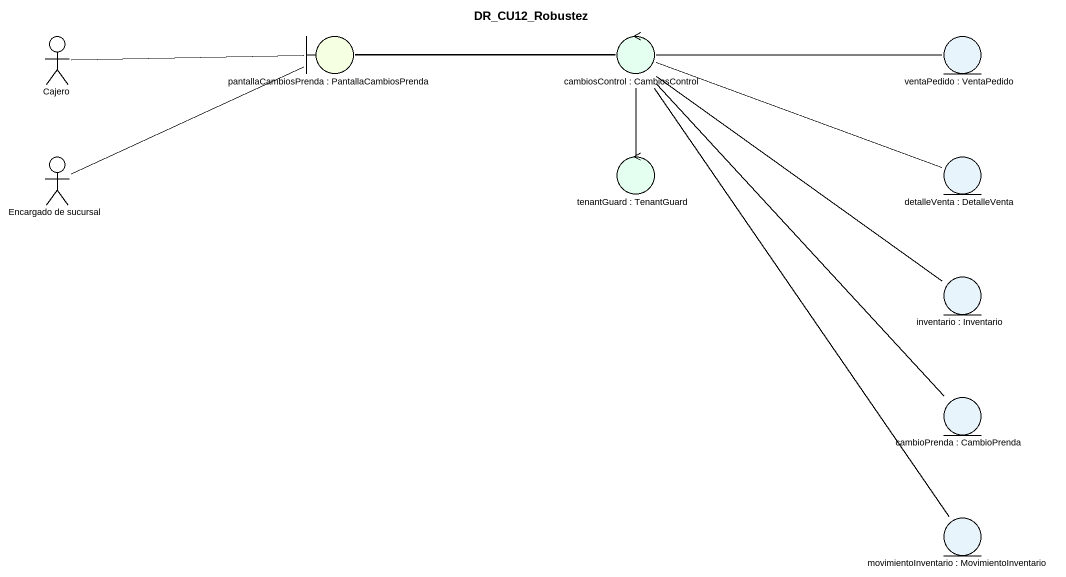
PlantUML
@startuml
title DR_CU12_Robustez
actor Cajero
boundary "pantallaCambiosPrenda : PantallaCambiosPrenda" as pantallaCambiosPrenda #F5FFE1
control "cambiosControl : CambiosControl" as cambiosControl #E4FFF0
entity "ventaPedido : VentaPedido" as ventaPedido #E8F4FB
actor "Encargado de sucursal" as Encargado_de_sucursal
control "tenantGuard : TenantGuard" as tenantGuard #E4FFF0
entity "detalleVenta : DetalleVenta" as detalleVenta #E8F4FB
entity "inventario : Inventario" as inventario #E8F4FB
entity "cambioPrenda : CambioPrenda" as cambioPrenda #E8F4FB
entity "movimientoInventario : MovimientoInventario" as movimientoInventario #E8F4FB
Cajero -right- pantallaCambiosPrenda
pantallaCambiosPrenda -right- cambiosControl
cambiosControl -left- pantallaCambiosPrenda
cambiosControl -right- ventaPedido
cambiosControl -- tenantGuard
cambiosControl -right- detalleVenta
cambiosControl -- inventario
cambiosControl -- cambioPrenda
cambiosControl -- movimientoInventario
Encargado_de_sucursal -right- pantallaCambiosPrenda
@enduml
